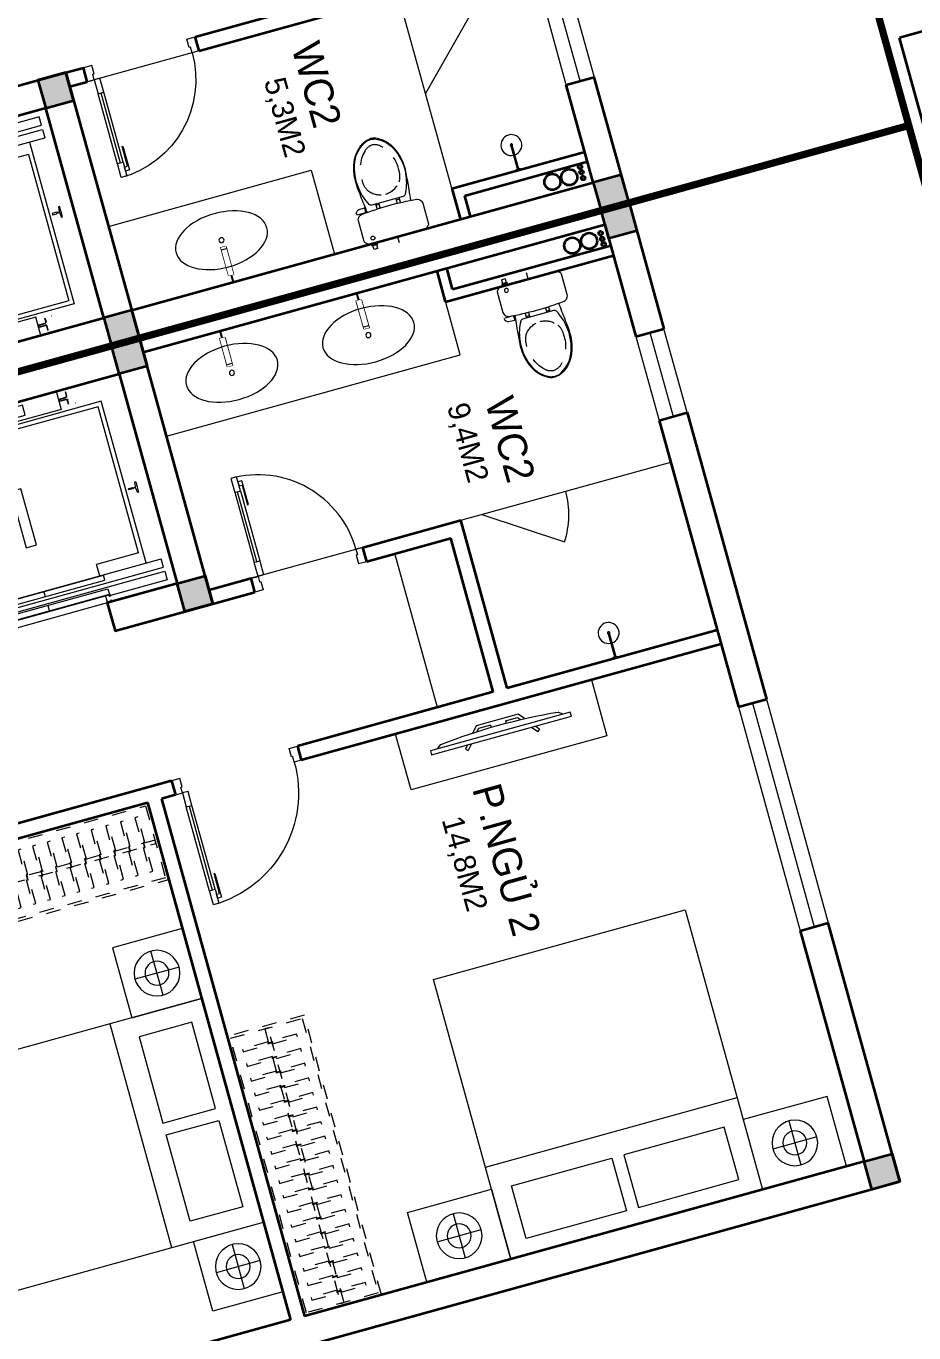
# Model space of a CAD drawing. Header units: metres. Extents: x 568332 to 569219, y 2065964 to 2066430.
# Drawn here: x 568465.14 to 568471.25, y 2066303.95 to 2066312.96 of the extents above; entities that cross this region are included whole.
import ezdxf

# ---------------------------------------------------------------- set-up
doc = ezdxf.new("R2010")
doc.units = ezdxf.units.M
for name, pattern in [('$AUDIT_BAD_LTYPE2', [0]), ('HIDDEN', [0.375, 0.25, -0.125]), ('X-5M-G-MB PHONGNGU$0$HIDDEN2', [0.1875, 0.125, -0.0625]), ('xref-thap C (mb tang 32-2)$0$HIDDEN', [0.375, 0.25, -0.125])]:
    doc.linetypes.add(name, pattern=pattern)
doc.layers.get('0').update_dxf_attribs({"linetype": 'CONTINUOUS'})
doc.layers.get('DEFPOINTS').update_dxf_attribs({"linetype": 'CONTINUOUS'})
for name, color, linetype, lineweight in [('-CONCRETE', 1, 'CONTINUOUS', 35), ('-DIM', 9, 'CONTINUOUS', 13), ('-DOOR', 137, 'CONTINUOUS', 9), ('-FURNITURE', 46, 'CONTINUOUS', 9), ('-HATCH', 8, 'CONTINUOUS', 5), ('-LINE1', 7, 'CONTINUOUS', 18), ('-LINE2', 252, 'CONTINUOUS', 9), ('-TEXT', 7, 'CONTINUOUS', 15), ('-WALL', 4, 'CONTINUOUS', 35), ('TEXT25', 2, 'CONTINUOUS', 13)]:
    doc.layers.add(name, color=color, linetype=linetype, lineweight=lineweight)
doc.layers.add('-RANH GIOI LO DAT', color=12, linetype='CONTINUOUS')
doc.styles.add('SVN_AVO_thuong', font='')
doc.styles.add('T1', font='', dxfattribs={"height": 200})
doc.styles.add('vnavanth', font='', dxfattribs={"width": 0.8})
doc.styles.get('SVN_AVO_thuong').set_extended_font_data('SVN-Avo')
doc.styles.get('T1').set_extended_font_data('VNgeometric Light')
doc.styles.get('vnavanth').set_extended_font_data('.VnAvantH')

# ---------------------------------------------------------------- blocks, each defined once
blk = doc.blocks.new('X-5M-DH-2-CORE$0$A$C75E80C28')
at = {"layer": '-LINE2', "linetype": 'Continuous', "ltscale": 2}
for p, q in [((-510, -21.5), (-510, -50.6)), ((-506.8, -21.5), (-510, -21.5)), ((-510, -108.5), (-510, -79.4)), ((-506.8, -21.5), (-506.8, -50.6)), ((-506.8, -108.5), (-506.8, -79.4)), ((-456.2, -56.8), (-500.6, -56.8)), ((-456.2, -60), (-500.6, -60)), ((-456.2, -70), (-500.6, -70)), ((-456.2, -73.2), (-500.6, -73.2)), ((-453.2, -63), (-453.2, -67)), ((-450, -63), (-450, -67)), ((450, -63), (450, -67)), ((453.2, -63), (453.2, -67)), ((456.2, -56.8), (500.6, -56.8)), ((456.2, -60), (500.6, -60)), ((456.2, -70), (500.6, -70)), ((456.2, -73.2), (500.6, -73.2)), ((506.8, -21.5), (510, -21.5)), ((506.8, -21.5), (506.8, -50.6)), ((506.8, -108.5), (506.8, -79.4)), ((510, -21.5), (510, -50.6)), ((510, -108.5), (510, -79.4)), ((-731, -149), (731, -149)), ((-731, -1305), (-731, -149)), ((-700, -179), (700, -179)), ((-700, -1225), (-700, -179)), ((-556.8, -112.5), (-560, -112.5)), ((456.8, -112.5), (460, -112.5)), ((700, -1225), (700, -179)), ((731, -1305), (731, -149)), ((-700, -1225), (-400, -1225)), ((-400, -1305), (-400, -1225)), ((700, -1225), (400, -1225)), ((400, -1305), (400, -1225)), ((840, -1305), (-840, -1305)), ((-840, -1365), (-840, -1305)), ((425, -1309), (-425, -1309)), ((-425, -1343), (-425, -1309)), ((425, -1343), (-425, -1343)), ((0, -1309), (0, -1343)), ((425, -1343), (425, -1309)), ((840, -1365), (840, -1305)), ((840, -1365), (-840, -1365)), ((840, -1395), (-840, -1395)), ((-840, -1395), (-840, -1455)), ((430, -1406), (-430, -1406)), ((-430, -1406), (-430, -1446)), ((0, -1406), (0, -1446)), ((430, -1406), (430, -1446)), ((840, -1395), (840, -1455)), ((-840, -1455), (-435, -1455)), ((-435, -1450), (-435, -1460)), ((-435, -1450), (-400, -1450)), ((-435, -1460), (-425, -1460)), ((-435, -1490), (-435, -1500)), ((-435, -1490), (-425, -1490)), ((-435, -1500), (-400, -1500)), ((-433.4, -1451.6), (-433.4, -1458.4)), ((-433.4, -1451.6), (-401.6, -1451.6)), ((-433.4, -1458.4), (-425, -1458.4)), ((-433.4, -1491.6), (-433.4, -1498.4)), ((-433.4, -1491.6), (-425, -1491.6)), ((-433.4, -1498.4), (-401.6, -1498.4)), ((430, -1446), (-430, -1446)), ((-425, -1458.4), (-425, -1460)), ((-425, -1490), (-425, -1491.6)), ((-401.6, -1451.6), (-401.6, -1498.4)), ((400, -1450), (-400, -1450)), ((-400, -1450), (-400, -1500)), ((400, -1450), (400, -1500)), ((435, -1450), (400, -1450)), ((435, -1500), (400, -1500)), ((401.6, -1451.6), (401.6, -1498.4)), ((433.4, -1451.6), (401.6, -1451.6)), ((433.4, -1498.4), (401.6, -1498.4)), ((433.4, -1458.4), (425, -1458.4)), ((425, -1458.4), (425, -1460)), ((435, -1460), (425, -1460)), ((425, -1490), (425, -1491.6)), ((435, -1490), (425, -1490)), ((433.4, -1491.6), (425, -1491.6)), ((433.4, -1451.6), (433.4, -1458.4)), ((433.4, -1491.6), (433.4, -1498.4)), ((435, -1450), (435, -1460)), ((840, -1455), (435, -1455)), ((435, -1490), (435, -1500))]:
    blk.add_line(p, q, dxfattribs=at)
for points in [[(-450, 0), (-450, -130), (450, -130), (450, 0)], [(-200, -29), (200, -29), (200, -101), (-200, -101)], [(-36, -584), (36, -584), (36, -984), (-36, -984)]]:
    blk.add_lwpolyline(points, close=True, dxfattribs=at)
for points in [[(-780, -789), (-751, -789, 0.414214), (-750, -788), (-750, -784), (-750, -780, 0.414214), (-751, -779), (-780, -779, -0.256978), (-784.1, -781.9), (-797.9, -781.9, -0.414214), (-800.9, -778.9), (-804, -749.5, 0.414214), (-807, -746.5), (-812, -746.5), (-812, -784), (-812, -821.5), (-807, -821.5, 0.414214), (-804, -818.5), (-800.9, -789.1, -0.414214), (-797.9, -786.1), (-784.1, -786.1, -0.256978), (-780, -789)], [(780, -789), (751, -789, -0.414214), (750, -788), (750, -784), (750, -780, -0.414214), (751, -779), (780, -779, 0.256978), (784.1, -781.9), (797.9, -781.9, 0.414214), (800.9, -778.9), (804, -749.5, -0.414214), (807, -746.5), (812, -746.5), (812, -784), (812, -821.5), (807, -821.5, -0.414214), (804, -818.5), (800.9, -789.1, 0.414214), (797.9, -786.1), (784.1, -786.1, 0.256978), (780, -789)]]:
    blk.add_lwpolyline(points, format="xyb", dxfattribs=at)
for centre, radius, start, end in [((-500.6, -50.6), 9.4, 180, 270), ((-500.6, -79.4), 9.4, 90, 180), ((-500.6, -50.6), 6.2, 180, 270), ((-500.6, -79.4), 6.2, 90, 180), ((-456.2, -63), 6.2, 0, 90), ((-456.2, -63), 3, 0, 90), ((-456.2, -67), 6.2, 270, 0), ((-456.2, -67), 3, 270, 0), ((456.2, -63), 6.2, 90, 180), ((456.2, -67), 6.2, 180, 270), ((456.2, -63), 3, 90, 180), ((456.2, -67), 3, 180, 270), ((500.6, -50.6), 6.2, 270, 0), ((500.6, -50.6), 9.4, 270, 0), ((500.6, -79.4), 9.4, 0, 90), ((500.6, -79.4), 6.2, 0, 90)]:
    blk.add_arc(centre, radius, start, end, dxfattribs=at)
blk = doc.blocks.new('A$C5C575821')
at = {"layer": '-CONCRETE'}
h = blk.add_hatch(color=256, dxfattribs=at)
h.dxf.hatch_style = 1
h.paths.add_polyline_path([(0, 200), (0, 0), (200, 0), (200, 200)])
blk.add_lwpolyline([(0, 0), (200, 0), (200, 200), (0, 200)], close=True, dxfattribs=at)
blk = doc.blocks.new('A$C3F71457E')
at = {"layer": '-CONCRETE'}
blk.add_lwpolyline([(0, -100), (0, 400), (-1500, 400), (-1500, -1400), (0, -1400), (0, -900), (200, -900), (200, -1600), (-1700, -1600), (-1700, 600), (200, 600), (200, -100), (0, -100)], dxfattribs=at)
at = {"layer": '-LINE1'}
blk.add_line((0, -900), (0, -100), dxfattribs=at)
at = {"layer": '-WALL'}
for p in [(-1700, 400), (0, 400), (-1700, -1600), (0, -1600)]:
    blk.add_blockref('A$C5C575821', p, dxfattribs=at)
at = {"color": 2, "rotation": 90}
blk.add_blockref('X-5M-DH-2-CORE$0$A$C75E80C28', (-1500, -500), dxfattribs=at)
blk = doc.blocks.new('*U149')
at = {"linetype": '$AUDIT_BAD_LTYPE2'}
for p, q in [((70, 100), (70, 700)), ((90, 700), (90, 100))]:
    blk.add_line(p, q, dxfattribs=at)
for points in [[(50, 700), (90, 700), (90, 800), (50, 800), (50, 700)], [(50, 702.9), (50, 100)], [(50, 100), (90, 100), (90, 0), (50, 0), (50, 100)]]:
    blk.add_lwpolyline(points)
for points in [[(118.3, 594.5), (118.3, 764.1), (90, 764.1), (90, 735.9), (112.6, 735.9), (112.6, 594.5)], [(0, 0), (50, 0), (50, -40), (60, -40), (60, -100), (0, -100)], [(900, 0), (850, 0), (850, -40), (840, -40), (840, -100), (900, -100)]]:
    blk.add_lwpolyline(points, close=True)
at = {"linetype": '$AUDIT_BAD_LTYPE2', "ltscale": 0.3}
blk.add_arc((50, 0), 800, 0, 90, dxfattribs=at)
blk = doc.blocks.new('*U194')
at = {"linetype": '$AUDIT_BAD_LTYPE2'}
for p, q in [((70, 100), (70, 600)), ((90, 600), (90, 100))]:
    blk.add_line(p, q, dxfattribs=at)
for points in [[(50, 600), (90, 600), (90, 700), (50, 700), (50, 600)], [(50, 602.9), (50, 100)], [(50, 100), (90, 100), (90, 0), (50, 0), (50, 100)]]:
    blk.add_lwpolyline(points)
for points in [[(118.3, 494.5), (118.3, 664.1), (90, 664.1), (90, 635.9), (112.6, 635.9), (112.6, 494.5)], [(0, 0), (50, 0), (50, -40), (60, -40), (60, -100), (0, -100)], [(800, 0), (750, 0), (750, -40), (740, -40), (740, -100), (800, -100)]]:
    blk.add_lwpolyline(points, close=True)
at = {"linetype": '$AUDIT_BAD_LTYPE2', "ltscale": 0.3}
blk.add_arc((50, 0), 700, 0, 90, dxfattribs=at)
blk = doc.blocks.new('Sink_Cicle')
blk.add_lwpolyline([(17.5, -50), (-17.5, -50), (-17.5, -252.3), (17.5, -252.3)], close=True)
blk.add_circle((0, -300), 17.5)
at = {"layer": 'DEFPOINTS'}
blk.add_line((0, -100), (0, 0), dxfattribs=at)
blk.add_wipeout([(17.5, -50), (-17.5, -50), (-17.5, -252.3), (17.5, -252.3)])
at = {"layer": '-FURNITURE', "linetype": 'Continuous'}
blk.add_ellipse((0, -300), major_axis=(-325, 0), ratio=0.584615, dxfattribs=at)
blk.add_line((-17.5, -237.3), (17.5, -237.3))
blk = doc.blocks.new('A$C18091ED7')
for p, q in [((0, -42.1), (0, 0)), ((146.1, -26.6), (179.2, -26.6)), ((146.1, -26.6), (146.1, -30.2)), ((146.1, -30.2), (165.8, -30.2)), ((153.1, -36.8), (146.1, -30.2)), ((152.3, 0), (152.3, -26.6)), ((152.3, 0), (179.2, 0)), ((153.1, -36.8), (165.8, -36.8)), ((153.1, -39.7), (153.1, -36.8)), ((153.1, -39.7), (178.4, -39.7)), ((153.1, -39.7), (178.4, -39.7)), ((153.1, -39.7), (153.1, -42.1)), ((185.4, -30.2), (165.8, -30.2)), ((178.4, -36.8), (165.8, -36.8)), ((185.4, -30.2), (178.4, -36.8)), ((178.4, -36.8), (178.4, -39.7)), ((178.4, -39.7), (178.4, -42.1)), ((179.2, 0), (179.2, -26.6)), ((179.2, -26.6), (185.4, -26.6)), ((185.4, -26.6), (185.4, -30.2)), ((-83.3, -267.4), (-83.3, -300)), ((-62.9, -265.4), (-81.3, -265.4)), ((-60.9, -267.4), (-60.9, -300)), ((60.9, -267.4), (60.9, -300)), ((62.9, -265.4), (81.3, -265.4)), ((83.3, -267.4), (83.3, -300)), ((165.4, -262), (165.4, -289.7)), ((167.9, -259.5), (228.1, -259.5)), ((230.6, -274.3), (230.6, -262)), ((-83.3, -278.5), (-83.3, -287.6)), ((-60.9, -290), (-83.3, -290)), ((60.9, -290), (83.3, -290)), ((83.3, -278.5), (83.3, -287.6)), ((167.9, -292.2), (206.7, -292.2))]:
    blk.add_line(p, q)
for points in [[(230, -218.5, -0.137407), (225.5, -234.6), (221.8, -240.7, -0.236081), (198.3, -255.5, -0.051961), (-198.3, -255.5, -0.236081), (-221.8, -240.7), (-225.5, -234.6, -0.137407), (-230, -218.5), (-230, -72, -0.198912), (-226.4, -63.2), (-208.9, -45.8, -0.198912), (-200.1, -42.1), (0, -42.1), (200.1, -42.1, -0.198912), (208.9, -45.8), (226.4, -63.2, -0.198912), (230, -72)], [(144.1, -619, -0.212405), (26.3, -734.5, -0.027685), (-0.6, -738.6, -0.022279), (-26.3, -734.5, -0.212405), (-144.1, -619, -0.142796), (-167.2, -428, -0.093005), (-127.9, -309.1, -0.256439), (-111.2, -300), (0, -300), (111.2, -300, -0.256439), (127.9, -309.1, -0.093005), (167.2, -428, -0.142796)]]:
    blk.add_lwpolyline(points, format="xyb", close=True)
at = {"linetype": 'xref-thap C (mb tang 32-2)$0$HIDDEN', "ltscale": 100}
blk.add_lwpolyline([(61, -669, -0.199031), (0, -698.8, -0.199031), (-61, -669, -0.218924), (-131.9, -478.3, -0.153791), (-112.5, -404, -0.236701), (0, -347.6, -0.236701), (112.5, -404, -0.153791), (131.9, -478.3, -0.218924)], format="xyb", close=True, dxfattribs=at)
blk.add_circle((165.8, -78.4), 13.9)
for centre, radius, start, end in [((-81.3, -267.4), 1.98, 90, 180), ((-62.9, -267.4), 1.98, 0, 90), ((62.9, -267.4), 1.98, 90, 180), ((81.3, -267.4), 1.98, 0, 90), ((167.9, -262), 2.47, 90, 180), ((167.9, -289.7), 2.47, 180, 270), ((206.7, -276.7), 15.5, 270, 306.46585), ((168.4, -224.8), 80.1, 306.46585, 320.31229), ((228.1, -274.3), 2.47, 320.31229, 0)]:
    blk.add_arc(centre, radius, start, end)
for points in [[(-155.6, -259.5), (-156.6, -267.3), (-164.3, -328.4), (-169.2, -385.1), (-183.7, -527.8), (-135.6, -679.1), (-50.3, -735.2), (-19.7, -741.1), (0, -743.7)], [(155.6, -259.5), (156.6, -267.3), (164.3, -328.4), (169.2, -385.1), (183.7, -527.8), (135.6, -679.1), (50.3, -735.2), (19.7, -741.1), (0, -743.7)]]:
    blk.add_open_spline(points, degree=3, knots=[130.613938, 130.613938, 130.613938, 130.613938, 152.852109, 311.129351, 417.703951, 561.383393, 697.692632, 710.812262, 710.812262, 710.812262, 710.812262])
blk = doc.blocks.new('G1600')
for p, q in [((137477.1, -212827.2), (139077.1, -212827.2)), ((137227.7, -213391.7), (137227.7, -213076.9)), ((139326.5, -213391.7), (139326.5, -213076.9)), ((137385.1, -213234.3), (137070.3, -213234.3)), ((139169, -213234.3), (139483.9, -213234.3))]:
    blk.add_line(p, q)
blk.add_lwpolyline([(137477.1, -213484.2), (137477.1, -211484.2), (139077.1, -211484.2), (139077.1, -213484.2), (137477.1, -213484.2)])
for points in [[(136977.1, -213484.2), (136977.1, -212984.4), (137477.1, -212984.4), (137477.1, -213484.2)], [(137617.1, -213375.2), (137617.1, -212998.7), (138234.6, -212998.7), (138234.6, -213375.2)], [(138937.1, -213375.2), (138937.1, -212998.7), (138319.6, -212998.7), (138319.6, -213375.2)], [(139577.1, -213484.2), (139577.1, -212984.4), (139077.1, -212984.4), (139077.1, -213484.2)]]:
    blk.add_lwpolyline(points, close=True)
for centre, radius in [((137227.7, -213234.3), 157.4), ((139326.5, -213234.3), 157.4), ((137227.7, -213234.3), 82.4), ((139326.5, -213234.3), 82.4)]:
    blk.add_circle(centre, radius)
blk = doc.blocks.new('A$C8a974c9c')
for p, q in [((1750.1, 2957.4), (1750.1, 2642.6)), ((1592.7, 2800), (1907.5, 2800)), ((1343, 2500), (1343, 700)), ((1750.1, 242.6), (1750.1, 557.4)), ((1592.7, 400), (1907.5, 400))]:
    blk.add_line(p, q)
for points in [[(2000, 3100), (1500.2, 3100), (1500.2, 2500), (2000, 2500)], [(1891, 2360), (1514.5, 2360), (1514.5, 1642.5), (1891, 1642.5)], [(1891, 840), (1514.5, 840), (1514.5, 1557.5), (1891, 1557.5)], [(2000, 100), (1500.2, 100), (1500.2, 700), (2000, 700)]]:
    blk.add_lwpolyline(points, close=True)
blk.add_lwpolyline([(2000, 2500), (0, 2500), (0, 700), (2000, 700), (2000, 2500)])
for centre, radius in [((1750.1, 2800), 157.4), ((1750.1, 2800), 82.4), ((1750.1, 400), 157.4), ((1750.1, 400), 82.4)]:
    blk.add_circle(centre, radius)
blk = doc.blocks.new('*U168')
at = {"linetype": 'X-5M-G-MB PHONGNGU$0$HIDDEN2'}
for points in [[(0, 600), (0, 0), (2181.8, 0), (2181.8, 600)], [(2161.8, 580), (2161.8, 20), (20, 20), (20, 580)], [(2161.8, 286.7), (2161.8, 313.1), (20, 313.1), (20, 286.7)], [(113.8, 319.2), (109.4, 319.2), (109.4, 280.4), (113.8, 280.4)], [(227.8, 319.2), (223.4, 319.2), (223.4, 280.4), (227.8, 280.4)], [(341.8, 319.2), (337.4, 319.2), (337.4, 280.4), (341.8, 280.4)], [(455.8, 319.2), (451.4, 319.2), (451.4, 280.4), (455.8, 280.4)], [(569.8, 319.2), (565.4, 319.2), (565.4, 280.4), (569.8, 280.4)], [(683.8, 319.2), (679.4, 319.2), (679.4, 280.4), (683.8, 280.4)], [(797.8, 319.2), (793.4, 319.2), (793.4, 280.4), (797.8, 280.4)], [(911.8, 319.2), (907.4, 319.2), (907.4, 280.4), (911.8, 280.4)], [(1025.8, 319.2), (1021.4, 319.2), (1021.4, 280.4), (1025.8, 280.4)], [(1139.8, 319.2), (1135.4, 319.2), (1135.4, 280.4), (1139.8, 280.4)], [(1253.8, 319.2), (1249.4, 319.2), (1249.4, 280.4), (1253.8, 280.4)], [(1367.8, 319.2), (1363.4, 319.2), (1363.4, 280.4), (1367.8, 280.4)], [(1481.8, 319.2), (1477.4, 319.2), (1477.4, 280.4), (1481.8, 280.4)], [(1595.8, 319.2), (1591.4, 319.2), (1591.4, 280.4), (1595.8, 280.4)], [(1709.8, 319.2), (1705.4, 319.2), (1705.4, 280.4), (1709.8, 280.4)], [(1823.8, 319.2), (1819.4, 319.2), (1819.4, 280.4), (1823.8, 280.4)], [(1937.8, 319.2), (1933.4, 319.2), (1933.4, 280.4), (1937.8, 280.4)], [(2051.8, 319.2), (2047.4, 319.2), (2047.4, 280.4), (2051.8, 280.4)]]:
    blk.add_lwpolyline(points, close=True, dxfattribs=at)
for points in [[(122.2, 313.1), (122.2, 515.2), (100.2, 515.2), (100.2, 313.1)], [(236.2, 313.1), (236.2, 515.2), (214.2, 515.2), (214.2, 313.1)], [(350.2, 313.1), (350.2, 515.2), (328.2, 515.2), (328.2, 313.1)], [(464.2, 313.1), (464.2, 515.2), (442.2, 515.2), (442.2, 313.1)], [(578.2, 313.1), (578.2, 515.2), (556.2, 515.2), (556.2, 313.1)], [(692.2, 313.1), (692.2, 515.2), (670.2, 515.2), (670.2, 313.1)], [(806.2, 313.1), (806.2, 515.2), (784.2, 515.2), (784.2, 313.1)], [(920.2, 313.1), (920.2, 515.2), (898.2, 515.2), (898.2, 313.1)], [(1034.2, 313.1), (1034.2, 515.2), (1012.2, 515.2), (1012.2, 313.1)], [(1148.2, 313.1), (1148.2, 515.2), (1126.2, 515.2), (1126.2, 313.1)], [(1262.2, 313.1), (1262.2, 515.2), (1240.2, 515.2), (1240.2, 313.1)], [(1376.2, 313.1), (1376.2, 515.2), (1354.2, 515.2), (1354.2, 313.1)], [(1490.2, 313.1), (1490.2, 515.2), (1468.2, 515.2), (1468.2, 313.1)], [(1604.2, 313.1), (1604.2, 515.2), (1582.2, 515.2), (1582.2, 313.1)], [(1718.2, 313.1), (1718.2, 515.2), (1696.2, 515.2), (1696.2, 313.1)], [(1832.2, 313.1), (1832.2, 515.2), (1810.2, 515.2), (1810.2, 313.1)], [(1946.2, 313.1), (1946.2, 515.2), (1924.2, 515.2), (1924.2, 313.1)], [(2060.2, 313.1), (2060.2, 515.2), (2038.2, 515.2), (2038.2, 313.1)], [(100.2, 286.7), (100.2, 92.1), (122.2, 92.1), (122.2, 286.7)], [(214.2, 286.7), (214.2, 92.1), (236.2, 92.1), (236.2, 286.7)], [(328.2, 286.7), (328.2, 92.1), (350.2, 92.1), (350.2, 286.7)], [(442.2, 286.7), (442.2, 92.1), (464.2, 92.1), (464.2, 286.7)], [(556.2, 286.7), (556.2, 92.1), (578.2, 92.1), (578.2, 286.7)], [(670.2, 286.7), (670.2, 92.1), (692.2, 92.1), (692.2, 286.7)], [(784.2, 286.7), (784.2, 92.1), (806.2, 92.1), (806.2, 286.7)], [(898.2, 286.7), (898.2, 92.1), (920.2, 92.1), (920.2, 286.7)], [(1012.2, 286.7), (1012.2, 92.1), (1034.2, 92.1), (1034.2, 286.7)], [(1126.2, 286.7), (1126.2, 92.1), (1148.2, 92.1), (1148.2, 286.7)], [(1240.2, 286.7), (1240.2, 92.1), (1262.2, 92.1), (1262.2, 286.7)], [(1354.2, 286.7), (1354.2, 92.1), (1376.2, 92.1), (1376.2, 286.7)], [(1468.2, 286.7), (1468.2, 92.1), (1490.2, 92.1), (1490.2, 286.7)], [(1582.2, 286.7), (1582.2, 92.1), (1604.2, 92.1), (1604.2, 286.7)], [(1696.2, 286.7), (1696.2, 92.1), (1718.2, 92.1), (1718.2, 286.7)], [(1810.2, 286.7), (1810.2, 92.1), (1832.2, 92.1), (1832.2, 286.7)], [(1924.2, 286.7), (1924.2, 92.1), (1946.2, 92.1), (1946.2, 286.7)], [(2038.2, 286.7), (2038.2, 92.1), (2060.2, 92.1), (2060.2, 286.7)]]:
    blk.add_lwpolyline(points, dxfattribs=at)
blk = doc.blocks.new('shower')
for points in [[(180919.3, -32316.5), (180912.3, -32316.5), (180912.3, -32146.6), (180919.3, -32146.6)], [(180929.4, -32326.6), (180902.3, -32326.6), (180902.3, -32316.5), (180929.4, -32316.5)]]:
    blk.add_lwpolyline(points, close=True)
for radius, start, end in [(72, 272.79067, 267.20933), (8.35, 294.83554, 245.16446)]:
    blk.add_arc((180915.8, -32146.6), radius, start, end)
blk = doc.blocks.new('XR.MB.LM123$0$tvi 1')
blk.add_lwpolyline([(28.5, 0), (28.5, -1000), (0, -1000), (0, 0)], close=True)
for points in [[(28.5, -50.3), (52.4, -80.9)], [(-24.1, -235.6), (-39.1, -251.8)], [(0, -284.8), (-39.1, -251.8)], [(0, -256), (-24.1, -235.6)], [(69.7, -315.1), (111.2, -350.3), (111.2, -649.7), (69.7, -684.9)], [(89.1, -445.7), (89.1, -360), (70.9, -344.6)], [(89.1, -445.7), (73.5, -445.7)], [(89.1, -554.3), (89.1, -640), (70.9, -655.4)], [(89.1, -554.3), (73.5, -554.3)], [(0, -715.2), (-39.1, -748.2)], [(-24.1, -764.4), (-39.1, -748.2)], [(0, -744), (-24.1, -764.4)], [(28.5, -949.7), (52.4, -919.1)]]:
    blk.add_lwpolyline(points)
blk.add_arc((-4025.2, -500), 4099, 354.13109, 5.86891)
blk = doc.blocks.new('*U274')
at = {"linetype": 'X-5M-G-MB PHONGNGU$0$HIDDEN2'}
for points in [[(0, 600), (0, 0), (2045.1, 0), (2045.1, 600)], [(2025.1, 580), (2025.1, 20), (20, 20), (20, 580)], [(2025.1, 286.7), (2025.1, 313.1), (20, 313.1), (20, 286.7)], [(113.8, 319.2), (109.4, 319.2), (109.4, 280.4), (113.8, 280.4)], [(227.8, 319.2), (223.4, 319.2), (223.4, 280.4), (227.8, 280.4)], [(341.8, 319.2), (337.4, 319.2), (337.4, 280.4), (341.8, 280.4)], [(455.8, 319.2), (451.4, 319.2), (451.4, 280.4), (455.8, 280.4)], [(569.8, 319.2), (565.4, 319.2), (565.4, 280.4), (569.8, 280.4)], [(683.8, 319.2), (679.4, 319.2), (679.4, 280.4), (683.8, 280.4)], [(797.8, 319.2), (793.4, 319.2), (793.4, 280.4), (797.8, 280.4)], [(911.8, 319.2), (907.4, 319.2), (907.4, 280.4), (911.8, 280.4)], [(1025.8, 319.2), (1021.4, 319.2), (1021.4, 280.4), (1025.8, 280.4)], [(1139.8, 319.2), (1135.4, 319.2), (1135.4, 280.4), (1139.8, 280.4)], [(1253.8, 319.2), (1249.4, 319.2), (1249.4, 280.4), (1253.8, 280.4)], [(1367.8, 319.2), (1363.4, 319.2), (1363.4, 280.4), (1367.8, 280.4)], [(1481.8, 319.2), (1477.4, 319.2), (1477.4, 280.4), (1481.8, 280.4)], [(1595.8, 319.2), (1591.4, 319.2), (1591.4, 280.4), (1595.8, 280.4)], [(1709.8, 319.2), (1705.4, 319.2), (1705.4, 280.4), (1709.8, 280.4)], [(1823.8, 319.2), (1819.4, 319.2), (1819.4, 280.4), (1823.8, 280.4)], [(1937.8, 319.2), (1933.4, 319.2), (1933.4, 280.4), (1937.8, 280.4)]]:
    blk.add_lwpolyline(points, close=True, dxfattribs=at)
for points in [[(122.2, 313.1), (122.2, 515.2), (100.2, 515.2), (100.2, 313.1)], [(236.2, 313.1), (236.2, 515.2), (214.2, 515.2), (214.2, 313.1)], [(350.2, 313.1), (350.2, 515.2), (328.2, 515.2), (328.2, 313.1)], [(464.2, 313.1), (464.2, 515.2), (442.2, 515.2), (442.2, 313.1)], [(578.2, 313.1), (578.2, 515.2), (556.2, 515.2), (556.2, 313.1)], [(692.2, 313.1), (692.2, 515.2), (670.2, 515.2), (670.2, 313.1)], [(806.2, 313.1), (806.2, 515.2), (784.2, 515.2), (784.2, 313.1)], [(920.2, 313.1), (920.2, 515.2), (898.2, 515.2), (898.2, 313.1)], [(1034.2, 313.1), (1034.2, 515.2), (1012.2, 515.2), (1012.2, 313.1)], [(1148.2, 313.1), (1148.2, 515.2), (1126.2, 515.2), (1126.2, 313.1)], [(1262.2, 313.1), (1262.2, 515.2), (1240.2, 515.2), (1240.2, 313.1)], [(1376.2, 313.1), (1376.2, 515.2), (1354.2, 515.2), (1354.2, 313.1)], [(1490.2, 313.1), (1490.2, 515.2), (1468.2, 515.2), (1468.2, 313.1)], [(1604.2, 313.1), (1604.2, 515.2), (1582.2, 515.2), (1582.2, 313.1)], [(1718.2, 313.1), (1718.2, 515.2), (1696.2, 515.2), (1696.2, 313.1)], [(1832.2, 313.1), (1832.2, 515.2), (1810.2, 515.2), (1810.2, 313.1)], [(1946.2, 313.1), (1946.2, 515.2), (1924.2, 515.2), (1924.2, 313.1)], [(100.2, 286.7), (100.2, 92.1), (122.2, 92.1), (122.2, 286.7)], [(214.2, 286.7), (214.2, 92.1), (236.2, 92.1), (236.2, 286.7)], [(328.2, 286.7), (328.2, 92.1), (350.2, 92.1), (350.2, 286.7)], [(442.2, 286.7), (442.2, 92.1), (464.2, 92.1), (464.2, 286.7)], [(556.2, 286.7), (556.2, 92.1), (578.2, 92.1), (578.2, 286.7)], [(670.2, 286.7), (670.2, 92.1), (692.2, 92.1), (692.2, 286.7)], [(784.2, 286.7), (784.2, 92.1), (806.2, 92.1), (806.2, 286.7)], [(898.2, 286.7), (898.2, 92.1), (920.2, 92.1), (920.2, 286.7)], [(1012.2, 286.7), (1012.2, 92.1), (1034.2, 92.1), (1034.2, 286.7)], [(1126.2, 286.7), (1126.2, 92.1), (1148.2, 92.1), (1148.2, 286.7)], [(1240.2, 286.7), (1240.2, 92.1), (1262.2, 92.1), (1262.2, 286.7)], [(1354.2, 286.7), (1354.2, 92.1), (1376.2, 92.1), (1376.2, 286.7)], [(1468.2, 286.7), (1468.2, 92.1), (1490.2, 92.1), (1490.2, 286.7)], [(1582.2, 286.7), (1582.2, 92.1), (1604.2, 92.1), (1604.2, 286.7)], [(1696.2, 286.7), (1696.2, 92.1), (1718.2, 92.1), (1718.2, 286.7)], [(1810.2, 286.7), (1810.2, 92.1), (1832.2, 92.1), (1832.2, 286.7)], [(1924.2, 286.7), (1924.2, 92.1), (1946.2, 92.1), (1946.2, 286.7)]]:
    blk.add_lwpolyline(points, dxfattribs=at)
blk = doc.blocks.new('M37-T3')
at = {"layer": '-CONCRETE'}
for centre, radius in [((195872, -1352519.5, 0), 13), ((195913.8, -1352519.5, 0), 13), ((195952, -1352519.5, 0), 13), ((195902.8, -1352610, 0), 55), ((195902.8, -1352730.8, 0), 55)]:
    blk.add_circle(centre, radius, dxfattribs=at)
at = {"layer": '-DOOR'}
for p, q in [((199273.1, -1352275.1), (200872.9, -1352275.2)), ((199273.1, -1352375.1), (200872.9, -1352375.2)), ((199273.1, -1352475.1), (200872.9, -1352475.2))]:
    blk.add_line(p, q, dxfattribs=at)
blk.add_lwpolyline([(197223, -1352275.2), (196623, -1352275.2), (196623, -1352475.2), (197223, -1352475.2)], close=True, dxfattribs=at)
blk.add_lwpolyline([(196623, -1352375.2), (197223, -1352375.2)], dxfattribs=at)
at = {"layer": '-FURNITURE'}
blk.add_line((198723.1, -1354475.2), (197623, -1354475.2), dxfattribs=at)
for points in [[(197523, -1353975.2), (197523, -1352475.2)], [(197523, -1353825.1), (197856, -1353326)]]:
    blk.add_lwpolyline(points, dxfattribs=at)
for points in [[(199223.1, -1353400.9), (199223.1, -1354800.9), (198823.1, -1354800.9), (198823.1, -1353400.9)], [(196423, -1353675.2), (195823, -1353675.2), (195823, -1355775.2), (196423, -1355775.2)]]:
    blk.add_lwpolyline(points, close=True, dxfattribs=at)
blk.add_arc((197523, -1353825.1), 600, 56.2877, 90, dxfattribs=at)
at = {"layer": '-HATCH'}
blk.add_line((197523, -1354675.2), (197523, -1355475.2), dxfattribs=at)
at = {"layer": '-RANH GIOI LO DAT', "linetype": 'HIDDEN', "ltscale": 10, "const_width": 50}
blk.add_lwpolyline([(195723, -1350275.2), (195723, -1370482.2), (201723.1, -1370441.5), (206723, -1365407.6), (206723, -1350275.2)], close=True, dxfattribs=at)
at = {"layer": '-WALL'}
for p, q in [((195722.8, -1368047.8), (195723, -1352275.2)), ((195723, -1352275.2), (196623, -1352275.2)), ((196623, -1352475.2), (196623, -1352275.2)), ((197223, -1352275.2), (199273.1, -1352275.1)), ((197223, -1352475.2), (197223, -1352275.2)), ((199273.1, -1352475.2), (199273.1, -1352275.2)), ((200872.9, -1352475.2), (200872.9, -1352275.2)), ((195823, -1355775.2), (195823, -1352475.2)), ((195823, -1352475.2), (196623, -1352475.2)), ((195973, -1353605.2), (195973, -1352475.2)), ((196043, -1353675.2), (196043, -1352475.2)), ((197223, -1352475.2), (199273.1, -1352475.2)), ((198723.1, -1352475.2), (198723.1, -1353975.2)), ((198823.1, -1352475.2), (198823.1, -1355475.2)), ((199273.1, -1352475.2), (199273.1, -1352475.2)), ((200872.9, -1352475.2), (202523, -1352475.2)), ((202523, -1352475.2), (202523, -1356475.2)), ((195973, -1353605.2), (195823, -1353605.2)), ((196043, -1353675.2), (195823, -1353675.2)), ((198723.1, -1353975.2), (197523, -1353975.2)), ((197523, -1354675.2), (197523, -1353975.2)), ((198723.1, -1354075.2), (197623, -1354075.2)), ((197623, -1354675.2), (197623, -1354075.2)), ((198723.1, -1354075.2), (198723.1, -1355475.2)), ((197623, -1354675.2), (197523, -1354675.2)), ((197523, -1355775.2), (197523, -1355475.2)), ((197623, -1355475.2), (197523, -1355475.2)), ((197623, -1355775.2), (197623, -1355475.2)), ((198723.1, -1355475.2), (198823.1, -1355475.2)), ((197623, -1355775.2), (197523, -1355775.2)), ((198723.1, -1356375.2), (198723.1, -1358675.7)), ((198723.1, -1356375.2), (198823.1, -1356375.2)), ((198823.1, -1356375.2), (198823.1, -1356475.2)), ((198823.1, -1356475.2), (202523, -1356475.2)), ((198823.1, -1358675.7), (198823.1, -1356575.2)), ((198823.1, -1356575.2), (202523, -1356575.2))]:
    blk.add_line(p, q, dxfattribs=at)
blk.add_lwpolyline([(202523, -1356575.2), (202523, -1358675.7), (202723, -1358675.7), (202723, -1352275.2), (200872.9, -1352275.2)], dxfattribs=at)
at = {"layer": '-DOOR', "rotation": 90.00000000000001}
blk.add_blockref('*U194', (197523, -1355475.2), dxfattribs=at)
at = {"layer": '-DOOR', "xscale": -1, "rotation": 270}
blk.add_blockref('*U149', (198823.1, -1356375.2), dxfattribs=at)
at = {"layer": '-FURNITURE', "xscale": -1}
for name, p, rotation in [('A$C8a974c9c', (200523, -1352500.9), 180), ('A$C18091ED7', (196000.8, -1353084.2), 90), ('G1600', (62745.9, -1570059.4), 180)]:
    blk.add_blockref(name, p, dxfattribs=dict(at, rotation=rotation))
at = {"layer": '-FURNITURE', "rotation": 90.01066850962664}
blk.add_blockref('shower', (166430.1, -1534122.7), dxfattribs=at)
at = {"layer": '-FURNITURE', "extrusion": (0, 0, -1), "rotation": 359.9963102775935}
blk.add_blockref('XR.MB.LM123$0$tvi 1', (-199027.6, -1353600.9), dxfattribs=at)
at = {"layer": '-FURNITURE', "extrusion": (0, 0, -1), "xscale": -0.916666666665974, "yscale": 0.916666666665974, "zscale": -0.916666666665974}
for name, p, rotation in [('*U168', (-202523, -1355925.2), 180), ('*U274', (-199373.1, -1358449.9), 270)]:
    blk.add_blockref(name, p, dxfattribs=dict(at, rotation=rotation))
at = {"layer": '-WALL', "xscale": -1}
for p in [(195923, -1352475.2), (202723, -1352475.2)]:
    blk.add_blockref('A$C5C575821', p, dxfattribs=at)
at = {"layer": '-WALL', "xscale": -1, "rotation": 180}
blk.add_blockref('A$C3F71457E', (197423, -1357375.2), dxfattribs=at)
at = {"layer": '-TEXT', "color": 2, "style": 'vnavanth'}
for s, p in [('wc2', (196779, -1353597.6)), ('p.ngñ 2', (199326.6, -1354394))]:
    blk.add_text(s, height=199.96, dxfattribs=at).set_placement(p)
at = {"layer": 'TEXT25', "style": 'T1'}
for s, p in [('9,4M2', (196740.9, -1353858.5)), ('14,8M2', (199476.5, -1354653.3))]:
    blk.add_text(s, height=150, rotation=0, dxfattribs=at).set_placement(p)
at = {"layer": '-FURNITURE', "xscale": -1, "rotation": 90}
for p in [(195823, -1354248.8), (195823, -1355224.7)]:
    blk.add_blockref('Sink_Cicle', p, dxfattribs=at)
blk = doc.blocks.new('*U18')
at = {"linetype": '$AUDIT_BAD_LTYPE2'}
for p, q in [((70, 100), (70, 600)), ((90, 600), (90, 100))]:
    blk.add_line(p, q, dxfattribs=at)
for points in [[(50, 600), (90, 600), (90, 700), (50, 700), (50, 600)], [(50, 602.9), (50, 100)], [(50, 100), (90, 100), (90, 0), (50, 0), (50, 100)]]:
    blk.add_lwpolyline(points)
for points in [[(118.3, 494.5), (118.3, 664.1), (90, 664.1), (90, 635.9), (112.6, 635.9), (112.6, 494.5)], [(0, 0), (50, 0), (50, -40), (60, -40), (60, -100), (0, -100)], [(800, 0), (750, 0), (750, -40), (740, -40), (740, -100), (800, -100)]]:
    blk.add_lwpolyline(points, close=True)
at = {"linetype": '$AUDIT_BAD_LTYPE2', "ltscale": 0.3}
blk.add_arc((50, 0), 700, 0, 90, dxfattribs=at)
blk = doc.blocks.new('M38-T3')
at = {"layer": '-CONCRETE'}
for centre, radius in [((204601, -1419230.8, 0), 13), ((204650.2, -1419321.3, 0), 55), ((204639.2, -1419230.8, 0), 13), ((204681, -1419230.8, 0), 13), ((204650.2, -1419442.2, 0), 55)]:
    blk.add_circle(centre, radius, dxfattribs=at)
at = {"layer": '-DOOR'}
blk.add_lwpolyline([(203430, -1418971.6), (204030, -1418971.6), (204030, -1419171.6), (203430, -1419171.6)], close=True, dxfattribs=at)
blk.add_lwpolyline([(204030, -1419071.6), (203430, -1419071.7)], dxfattribs=at)
at = {"layer": '-FURNITURE'}
blk.add_line((204730, -1420121.6), (203130, -1420121.6), dxfattribs=at)
blk.add_lwpolyline([(203230, -1420121.6), (203230, -1419521.6), (203830, -1420121.6)], dxfattribs=at)
blk.add_lwpolyline([(204130, -1421021.6), (204730, -1421021.6), (204730, -1422471.6), (204130, -1422471.6)], close=True, dxfattribs=at)
at = {"layer": '-HATCH'}
blk.add_line((203130, -1421546.9), (203130, -1422346.9), dxfattribs=at)
at = {"layer": '-RANH GIOI LO DAT', "linetype": 'HIDDEN', "ltscale": 10, "const_width": 50}
blk.add_lwpolyline([(195930, -1416971.5), (195930, -1437239.6), (204930, -1437178.5), (204930, -1416971.5)], close=True, dxfattribs=at)
at = {"layer": '-WALL', "linetype": 'Continuous', "ltscale": 10}
for p, q in [((204930, -1418971.6), (204030, -1418971.6)), ((204930, -1434778.6), (204930, -1418971.6)), ((204730, -1419171.6), (204030, -1419171.6)), ((204730, -1422471.6), (204730, -1419171.6))]:
    blk.add_line(p, q, dxfattribs=at)
at = {"layer": '-WALL'}
for p, q in [((204030, -1419171.6), (204030, -1418971.6)), ((203030, -1421546.9), (203030, -1419171.6)), ((203130, -1421546.9), (203130, -1419171.6)), ((204510, -1420121.6), (204510, -1419171.6)), ((204580, -1420051.6), (204580, -1419171.6)), ((204580, -1420051.6), (204730, -1420051.6)), ((204510, -1420121.6), (204730, -1420121.6)), ((203130, -1421546.9), (203030, -1421546.9)), ((203030, -1422471.6), (203030, -1422346.9)), ((203130, -1422346.9), (203030, -1422346.9)), ((203130, -1422471.6), (203130, -1422346.9))]:
    blk.add_line(p, q, dxfattribs=at)
at = {"layer": '-DOOR', "xscale": -1, "rotation": 270}
blk.add_blockref('*U18', (203130, -1422346.9), dxfattribs=at)
at = {"layer": '-FURNITURE'}
for name, p, rotation in [('shower', (172217.1, -1600568.5), 90.01066851174387), ('A$C18091ED7', (204772.1, -1420571.6), 270)]:
    blk.add_blockref(name, p, dxfattribs=dict(at, rotation=rotation))
at = {"layer": '-WALL'}
blk.add_blockref('A$C5C575821', (204730, -1419171.6), dxfattribs=at)
at = {"layer": '-WALL', "rotation": 180}
blk.add_blockref('A$C3F71457E', (203230, -1424071.6), dxfattribs=at)
at = {"layer": 'TEXT25'}
for s, height, style, p in [('WC2', 200, 'SVN_AVO_thuong', (203273.9, -1420928.6)), ('5,3M2', 150, 'T1', (203450.1, -1421172.7))]:
    blk.add_text(s, height=height, rotation=360, dxfattribs=dict(at, style=style)).set_placement(p)
at = {"layer": '-FURNITURE', "xscale": -1, "rotation": 270}
blk.add_blockref('Sink_Cicle', (204730, -1421746.6), dxfattribs=at)
blk = doc.blocks.new('M1-T3')
at = {"layer": '-CONCRETE', "color": 1, "linetype": 'HIDDEN', "ltscale": 10, "const_width": 50}
blk.add_lwpolyline([(191581.7, 50952), (197581.7, 50952), (197581.7, 30952), (191581.8, 30952)], close=True, dxfattribs=at)
at = {"layer": '-LINE1', "lineweight": 18}
blk.add_lwpolyline([(191581.7, 50951.9), (197581.7, 50951.9), (197581.8, 30952), (191581.8, 30952)], close=True, dxfattribs=at)
at = {"layer": '-WALL'}
for p, q in [((197581.7, 48951.8), (197581.8, 33951.6)), ((197181.7, 42551.9), (197481.7, 42551.9)), ((197481.7, 41551.7), (197481.7, 42551.9))]:
    blk.add_line(p, q, dxfattribs=at)

msp = doc.modelspace()

# ---------------------------------------------------------------- block references
at = {"layer": '-DIM', "xscale": 0.001, "yscale": 0.001, "zscale": 0.001, "rotation": 285.4590240793914}
msp.add_blockref('M37-T3', (569720.4725, 2066860.8277), dxfattribs=at)

# ---------------------------------------------------------------- next in the draw order: block references
at = {"layer": '-DIM', "xscale": 0.001, "yscale": 0.001, "zscale": 0.001, "rotation": 285.4590240775414}
msp.add_blockref('M38-T3', (569782.3017, 2066887.4795), dxfattribs=at)

# ---------------------------------------------------------------- next in the draw order: block references
at = {"layer": '-DIM', "xscale": -0.001, "yscale": 0.001, "zscale": 0.001, "rotation": 15.45900309534941}
msp.add_blockref('M1-T3', (568672.834, 2066324.5022), dxfattribs=at)

doc.saveas('drawing.dxf')
